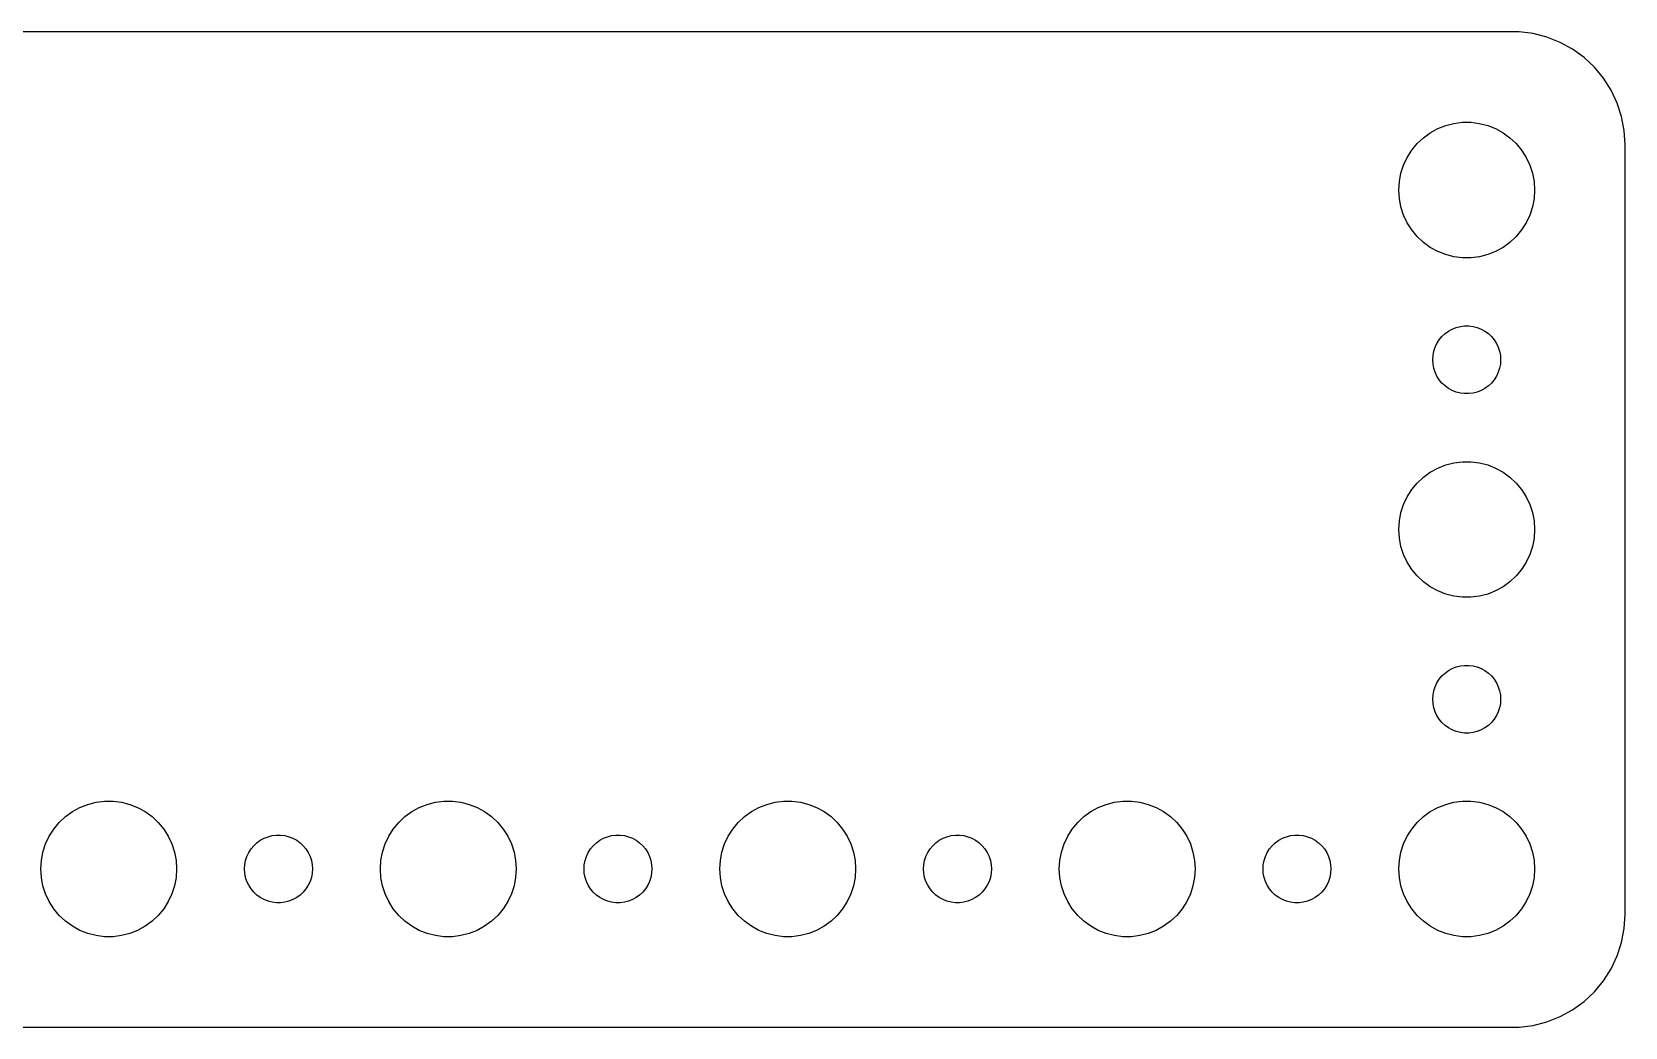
# Model space of a CAD drawing. Header units: metres. Extents: x -67 to 67, y 32 to 130.
# Drawn here: x -3.4 to 67, y 32 to 76 of the extents above; entities that cross this region are included whole.
import ezdxf

# ---------------------------------------------------------------- set-up
doc = ezdxf.new("R2010")
doc.units = ezdxf.units.M

msp = doc.modelspace()

# ---------------------------------------------------------------- linework, layer by layer
for p, q in [((62.3139, 75.9901), (-62.3139, 75.9901)), ((62.9369, 75.9114), (62.3139, 75.9901)), ((63.5451, 75.7553), (62.9369, 75.9114)), ((64.1289, 75.5241), (63.5451, 75.7553)), ((64.6791, 75.2216), (64.1289, 75.5241)), ((65.1871, 74.8526), (64.6791, 75.2216)), ((65.6448, 74.4227), (65.1871, 74.8526)), ((66.0451, 73.9389), (65.6448, 74.4227)), ((66.3815, 73.4088), (66.0451, 73.9389)), ((66.6489, 72.8406), (66.3815, 73.4088)), ((66.8429, 72.2434), (66.6489, 72.8406)), ((58.7227, 71.7145), (59.0729, 71.8532)), ((59.0729, 71.8532), (59.4379, 71.9469)), ((59.4379, 71.9469), (59.8116, 71.9941)), ((59.8116, 71.9941), (60.1884, 71.9941)), ((60.1884, 71.9941), (60.5621, 71.9469)), ((60.5621, 71.9469), (60.927, 71.8532)), ((60.927, 71.8532), (61.2773, 71.7145)), ((66.9606, 71.6267), (66.8429, 72.2434)), ((57.8131, 71.0536), (58.0877, 71.3115)), ((58.0877, 71.3115), (58.3925, 71.533)), ((58.3925, 71.533), (58.7227, 71.7145)), ((61.2773, 71.7145), (61.6075, 71.533)), ((61.6075, 71.533), (61.9123, 71.3115)), ((61.9123, 71.3115), (62.1869, 71.0536)), ((67, 71), (66.9606, 71.6267)), ((57.2107, 70.1044), (57.3711, 70.4453)), ((57.3711, 70.4453), (57.5729, 70.7634)), ((57.5729, 70.7634), (57.8131, 71.0536)), ((62.1869, 71.0536), (62.427, 70.7634)), ((62.427, 70.7634), (62.6289, 70.4453)), ((62.6289, 70.4453), (62.7893, 70.1044)), ((67, 37), (67, 71)), ((57.0237, 69.376), (57.0942, 69.7461)), ((57.0942, 69.7461), (57.2107, 70.1044)), ((62.7893, 70.1044), (62.9057, 69.7461)), ((62.9057, 69.7461), (62.9763, 69.376)), ((57, 69), (57.0237, 69.376)), ((57.0237, 68.624), (57, 69)), ((62.9763, 69.376), (63, 69)), ((63, 69), (62.9763, 68.624)), ((57.0942, 68.2539), (57.0237, 68.624)), ((62.9763, 68.624), (62.9057, 68.2539)), ((57.2107, 67.8956), (57.0942, 68.2539)), ((57.3711, 67.5547), (57.2107, 67.8956)), ((62.7893, 67.8956), (62.6289, 67.5547)), ((62.9057, 68.2539), (62.7893, 67.8956)), ((57.5729, 67.2366), (57.3711, 67.5547)), ((57.8131, 66.9464), (57.5729, 67.2366)), ((58.0877, 66.6884), (57.8131, 66.9464)), ((62.1869, 66.9464), (61.9123, 66.6884)), ((62.427, 67.2366), (62.1869, 66.9464)), ((62.6289, 67.5547), (62.427, 67.2366)), ((58.3925, 66.467), (58.0877, 66.6884)), ((58.7227, 66.2855), (58.3925, 66.467)), ((59.0729, 66.1468), (58.7227, 66.2855)), ((61.2773, 66.2855), (60.927, 66.1468)), ((61.6075, 66.467), (61.2773, 66.2855)), ((61.9123, 66.6884), (61.6075, 66.467)), ((59.4379, 66.0531), (59.0729, 66.1468)), ((59.8116, 66.0059), (59.4379, 66.0531)), ((60.1884, 66.0059), (59.8116, 66.0059)), ((60.5621, 66.0531), (60.1884, 66.0059)), ((60.927, 66.1468), (60.5621, 66.0531)), ((58.9065, 62.5268), (59.0439, 62.6558)), ((59.0439, 62.6558), (59.1963, 62.7665)), ((59.1963, 62.7665), (59.3613, 62.8572)), ((59.3613, 62.8572), (59.5365, 62.9266)), ((59.5365, 62.9266), (59.7189, 62.9734)), ((59.7189, 62.9734), (59.9058, 62.997)), ((59.9058, 62.997), (60.0942, 62.997)), ((60.0942, 62.997), (60.2811, 62.9734)), ((60.2811, 62.9734), (60.4635, 62.9266)), ((60.4635, 62.9266), (60.6387, 62.8572)), ((60.6387, 62.8572), (60.8037, 62.7665)), ((60.8037, 62.7665), (60.9561, 62.6558)), ((60.9561, 62.6558), (61.0934, 62.5268)), ((58.5471, 61.873), (58.6053, 62.0522)), ((58.6053, 62.0522), (58.6855, 62.2226)), ((58.6855, 62.2226), (58.7865, 62.3817)), ((58.7865, 62.3817), (58.9065, 62.5268)), ((61.0934, 62.5268), (61.2135, 62.3817)), ((61.2135, 62.3817), (61.3145, 62.2226)), ((61.3145, 62.2226), (61.3947, 62.0522)), ((61.3947, 62.0522), (61.4529, 61.873)), ((58.5, 61.5), (58.5118, 61.688)), ((58.5118, 61.312), (58.5, 61.5)), ((58.5118, 61.688), (58.5471, 61.873)), ((58.5471, 61.127), (58.5118, 61.312)), ((61.4529, 61.873), (61.4882, 61.688)), ((61.4882, 61.312), (61.4529, 61.127)), ((61.4882, 61.688), (61.5, 61.5)), ((61.5, 61.5), (61.4882, 61.312)), ((58.6053, 60.9478), (58.5471, 61.127)), ((58.6855, 60.7774), (58.6053, 60.9478)), ((58.7865, 60.6183), (58.6855, 60.7774)), ((58.9065, 60.4732), (58.7865, 60.6183)), ((61.2135, 60.6183), (61.0934, 60.4732)), ((61.3145, 60.7774), (61.2135, 60.6183)), ((61.3947, 60.9478), (61.3145, 60.7774)), ((61.4529, 61.127), (61.3947, 60.9478)), ((59.0439, 60.3442), (58.9065, 60.4732)), ((59.1963, 60.2335), (59.0439, 60.3442)), ((59.3613, 60.1427), (59.1963, 60.2335)), ((59.5365, 60.0734), (59.3613, 60.1427)), ((59.7189, 60.0266), (59.5365, 60.0734)), ((59.9058, 60.0029), (59.7189, 60.0266)), ((60.0942, 60.0029), (59.9058, 60.0029)), ((60.2811, 60.0266), (60.0942, 60.0029)), ((60.4635, 60.0734), (60.2811, 60.0266)), ((60.6387, 60.1427), (60.4635, 60.0734)), ((60.8037, 60.2335), (60.6387, 60.1427)), ((60.9561, 60.3442), (60.8037, 60.2335)), ((61.0934, 60.4732), (60.9561, 60.3442)), ((58.0877, 56.3115), (58.3925, 56.533)), ((58.3925, 56.533), (58.7227, 56.7145)), ((58.7227, 56.7145), (59.0729, 56.8532)), ((59.0729, 56.8532), (59.4379, 56.9469)), ((59.4379, 56.9469), (59.8116, 56.9941)), ((59.8116, 56.9941), (60.1884, 56.9941)), ((60.1884, 56.9941), (60.5621, 56.9469)), ((60.5621, 56.9469), (60.927, 56.8532)), ((60.927, 56.8532), (61.2773, 56.7145)), ((61.2773, 56.7145), (61.6075, 56.533)), ((61.6075, 56.533), (61.9123, 56.3115)), ((57.3711, 55.4453), (57.5729, 55.7634)), ((57.5729, 55.7634), (57.8131, 56.0536)), ((57.8131, 56.0536), (58.0877, 56.3115)), ((61.9123, 56.3115), (62.1869, 56.0536)), ((62.1869, 56.0536), (62.427, 55.7634)), ((62.427, 55.7634), (62.6289, 55.4453)), ((57.0942, 54.7461), (57.2107, 55.1044)), ((57.2107, 55.1044), (57.3711, 55.4453)), ((62.6289, 55.4453), (62.7893, 55.1044)), ((62.7893, 55.1044), (62.9057, 54.7461)), ((57, 54), (57.0237, 54.376)), ((57.0237, 54.376), (57.0942, 54.7461)), ((62.9057, 54.7461), (62.9763, 54.376)), ((62.9763, 54.376), (63, 54)), ((57.0237, 53.624), (57, 54)), ((57.0942, 53.2539), (57.0237, 53.624)), ((62.9763, 53.624), (62.9057, 53.2539)), ((63, 54), (62.9763, 53.624)), ((57.2107, 52.8956), (57.0942, 53.2539)), ((57.3711, 52.5547), (57.2107, 52.8956)), ((62.7893, 52.8956), (62.6289, 52.5547)), ((62.9057, 53.2539), (62.7893, 52.8956)), ((57.5729, 52.2366), (57.3711, 52.5547)), ((57.8131, 51.9464), (57.5729, 52.2366)), ((62.427, 52.2366), (62.1869, 51.9464)), ((62.6289, 52.5547), (62.427, 52.2366)), ((58.0877, 51.6885), (57.8131, 51.9464)), ((58.3925, 51.467), (58.0877, 51.6885)), ((58.7227, 51.2855), (58.3925, 51.467)), ((61.6075, 51.467), (61.2773, 51.2855)), ((61.9123, 51.6885), (61.6075, 51.467)), ((62.1869, 51.9464), (61.9123, 51.6885)), ((59.0729, 51.1468), (58.7227, 51.2855)), ((59.4379, 51.0531), (59.0729, 51.1468)), ((59.8116, 51.0059), (59.4379, 51.0531)), ((60.1884, 51.0059), (59.8116, 51.0059)), ((60.5621, 51.0531), (60.1884, 51.0059)), ((60.927, 51.1468), (60.5621, 51.0531)), ((61.2773, 51.2855), (60.927, 51.1468)), ((59.3613, 47.8573), (59.5365, 47.9266)), ((59.5365, 47.9266), (59.7189, 47.9734)), ((59.7189, 47.9734), (59.9058, 47.9971)), ((59.9058, 47.9971), (60.0942, 47.9971)), ((60.0942, 47.9971), (60.2811, 47.9734)), ((60.2811, 47.9734), (60.4635, 47.9266)), ((60.4635, 47.9266), (60.6387, 47.8573)), ((58.6053, 47.0522), (58.6855, 47.2226)), ((58.6855, 47.2226), (58.7865, 47.3817)), ((58.7865, 47.3817), (58.9065, 47.5268)), ((58.9065, 47.5268), (59.0439, 47.6558)), ((59.0439, 47.6558), (59.1963, 47.7665)), ((59.1963, 47.7665), (59.3613, 47.8573)), ((60.6387, 47.8573), (60.8037, 47.7665)), ((60.8037, 47.7665), (60.9561, 47.6558)), ((60.9561, 47.6558), (61.0934, 47.5268)), ((61.0934, 47.5268), (61.2135, 47.3817)), ((61.2135, 47.3817), (61.3145, 47.2226)), ((61.3145, 47.2226), (61.3947, 47.0522)), ((58.5, 46.5), (58.5118, 46.688)), ((58.5118, 46.312), (58.5, 46.5)), ((58.5118, 46.688), (58.5471, 46.873)), ((58.5471, 46.873), (58.6053, 47.0522)), ((61.3947, 47.0522), (61.4529, 46.873)), ((61.4529, 46.873), (61.4882, 46.688)), ((61.4882, 46.688), (61.5, 46.5)), ((61.5, 46.5), (61.4882, 46.312)), ((58.5471, 46.127), (58.5118, 46.312)), ((58.6053, 45.9478), (58.5471, 46.127)), ((58.6855, 45.7774), (58.6053, 45.9478)), ((58.7865, 45.6183), (58.6855, 45.7774)), ((61.3145, 45.7774), (61.2135, 45.6183)), ((61.3947, 45.9478), (61.3145, 45.7774)), ((61.4529, 46.127), (61.3947, 45.9478)), ((61.4882, 46.312), (61.4529, 46.127)), ((58.9065, 45.4732), (58.7865, 45.6183)), ((59.0439, 45.3442), (58.9065, 45.4732)), ((59.1963, 45.2335), (59.0439, 45.3442)), ((59.3613, 45.1428), (59.1963, 45.2335)), ((59.5365, 45.0734), (59.3613, 45.1428)), ((59.7189, 45.0266), (59.5365, 45.0734)), ((60.4635, 45.0734), (60.2811, 45.0266)), ((60.6387, 45.1428), (60.4635, 45.0734)), ((60.8037, 45.2335), (60.6387, 45.1428)), ((60.9561, 45.3442), (60.8037, 45.2335)), ((61.0934, 45.4732), (60.9561, 45.3442)), ((61.2135, 45.6183), (61.0934, 45.4732)), ((59.9058, 45.003), (59.7189, 45.0266)), ((60.0942, 45.003), (59.9058, 45.003)), ((60.2811, 45.0266), (60.0942, 45.003)), ((-1.60747, 41.533), (-1.27733, 41.7145)), ((-1.27733, 41.7145), (-0.92705, 41.8532)), ((-0.92705, 41.8532), (-0.56213, 41.9469)), ((-0.56213, 41.9469), (-0.18837, 41.9941)), ((-0.18837, 41.9941), (0.18837, 41.9941)), ((0.18837, 41.9941), (0.56213, 41.9469)), ((0.56213, 41.9469), (0.92705, 41.8532)), ((0.92705, 41.8532), (1.27733, 41.7145)), ((1.27733, 41.7145), (1.60747, 41.533)), ((13.3925, 41.533), (13.7227, 41.7145)), ((13.7227, 41.7145), (14.0729, 41.8532)), ((14.0729, 41.8532), (14.4379, 41.9469)), ((14.4379, 41.9469), (14.8116, 41.9941)), ((14.8116, 41.9941), (15.1884, 41.9941)), ((15.1884, 41.9941), (15.5621, 41.9469)), ((15.5621, 41.9469), (15.927, 41.8532)), ((15.927, 41.8532), (16.2773, 41.7145)), ((16.2773, 41.7145), (16.6075, 41.533)), ((28.3925, 41.533), (28.7227, 41.7145)), ((28.7227, 41.7145), (29.0729, 41.8532)), ((29.0729, 41.8532), (29.4379, 41.9469)), ((29.4379, 41.9469), (29.8116, 41.9941)), ((29.8116, 41.9941), (30.1884, 41.9941)), ((30.1884, 41.9941), (30.5621, 41.9469)), ((30.5621, 41.9469), (30.927, 41.8532)), ((30.927, 41.8532), (31.2773, 41.7145)), ((31.2773, 41.7145), (31.6075, 41.533)), ((43.3925, 41.533), (43.7227, 41.7145)), ((43.7227, 41.7145), (44.0729, 41.8532)), ((44.0729, 41.8532), (44.4379, 41.9469)), ((44.4379, 41.9469), (44.8116, 41.9941)), ((44.8116, 41.9941), (45.1884, 41.9941)), ((45.1884, 41.9941), (45.5621, 41.9469)), ((45.5621, 41.9469), (45.927, 41.8532)), ((45.927, 41.8532), (46.2773, 41.7145)), ((46.2773, 41.7145), (46.6075, 41.533)), ((58.3925, 41.533), (58.7227, 41.7145)), ((58.7227, 41.7145), (59.0729, 41.8532)), ((59.0729, 41.8532), (59.4379, 41.9469)), ((59.4379, 41.9469), (59.8116, 41.9941)), ((59.8116, 41.9941), (60.1884, 41.9941)), ((60.1884, 41.9941), (60.5621, 41.9469)), ((60.5621, 41.9469), (60.927, 41.8532)), ((60.927, 41.8532), (61.2773, 41.7145)), ((61.2773, 41.7145), (61.6075, 41.533)), ((-2.42705, 40.7634), (-2.1869, 41.0536)), ((-2.1869, 41.0536), (-1.91226, 41.3116)), ((-1.91226, 41.3116), (-1.60747, 41.533)), ((1.60747, 41.533), (1.91226, 41.3116)), ((1.91226, 41.3116), (2.1869, 41.0536)), ((2.1869, 41.0536), (2.42705, 40.7634)), ((12.5729, 40.7634), (12.8131, 41.0536)), ((12.8131, 41.0536), (13.0877, 41.3116)), ((13.0877, 41.3116), (13.3925, 41.533)), ((16.6075, 41.533), (16.9123, 41.3116)), ((16.9123, 41.3116), (17.1869, 41.0536)), ((17.1869, 41.0536), (17.427, 40.7634)), ((27.5729, 40.7634), (27.8131, 41.0536)), ((27.8131, 41.0536), (28.0877, 41.3116)), ((28.0877, 41.3116), (28.3925, 41.533)), ((31.6075, 41.533), (31.9123, 41.3116)), ((31.9123, 41.3116), (32.1869, 41.0536)), ((32.1869, 41.0536), (32.427, 40.7634)), ((42.5729, 40.7634), (42.8131, 41.0536)), ((42.8131, 41.0536), (43.0877, 41.3116)), ((43.0877, 41.3116), (43.3925, 41.533)), ((46.6075, 41.533), (46.9123, 41.3116)), ((46.9123, 41.3116), (47.1869, 41.0536)), ((47.1869, 41.0536), (47.427, 40.7634)), ((57.5729, 40.7634), (57.8131, 41.0536)), ((57.8131, 41.0536), (58.0877, 41.3116)), ((58.0877, 41.3116), (58.3925, 41.533)), ((61.6075, 41.533), (61.9123, 41.3116)), ((61.9123, 41.3116), (62.1869, 41.0536)), ((62.1869, 41.0536), (62.427, 40.7634)), ((-2.78932, 40.1044), (-2.62891, 40.4453)), ((-2.62891, 40.4453), (-2.42705, 40.7634)), ((2.42705, 40.7634), (2.62891, 40.4453)), ((2.62891, 40.4453), (2.78932, 40.1044)), ((6.40654, 40.0268), (6.54385, 40.1558)), ((6.54385, 40.1558), (6.69626, 40.2665)), ((6.69626, 40.2665), (6.86133, 40.3573)), ((6.86133, 40.3573), (7.03647, 40.4266)), ((7.03647, 40.4266), (7.21892, 40.4734)), ((7.21892, 40.4734), (7.40581, 40.4971)), ((7.40581, 40.4971), (7.59418, 40.4971)), ((7.59418, 40.4971), (7.78107, 40.4734)), ((7.78107, 40.4734), (7.96352, 40.4266)), ((7.96352, 40.4266), (8.13866, 40.3573)), ((8.13866, 40.3573), (8.30373, 40.2665)), ((8.30373, 40.2665), (8.45613, 40.1558)), ((8.45613, 40.1558), (8.59344, 40.0268)), ((12.2107, 40.1044), (12.3711, 40.4453)), ((12.3711, 40.4453), (12.5729, 40.7634)), ((17.427, 40.7634), (17.6289, 40.4453)), ((17.6289, 40.4453), (17.7893, 40.1044)), ((21.4065, 40.0268), (21.5439, 40.1558)), ((21.5439, 40.1558), (21.6963, 40.2665)), ((21.6963, 40.2665), (21.8613, 40.3573)), ((21.8613, 40.3573), (22.0365, 40.4266)), ((22.0365, 40.4266), (22.2189, 40.4734)), ((22.2189, 40.4734), (22.4058, 40.4971)), ((22.4058, 40.4971), (22.5942, 40.4971)), ((22.5942, 40.4971), (22.7811, 40.4734)), ((22.7811, 40.4734), (22.9635, 40.4266)), ((22.9635, 40.4266), (23.1387, 40.3573)), ((23.1387, 40.3573), (23.3037, 40.2665)), ((23.3037, 40.2665), (23.4561, 40.1558)), ((23.4561, 40.1558), (23.5934, 40.0268)), ((27.2107, 40.1044), (27.3711, 40.4453)), ((27.3711, 40.4453), (27.5729, 40.7634)), ((32.427, 40.7634), (32.6289, 40.4453)), ((32.6289, 40.4453), (32.7893, 40.1044)), ((36.4065, 40.0268), (36.5439, 40.1558)), ((36.5439, 40.1558), (36.6963, 40.2665)), ((36.6963, 40.2665), (36.8613, 40.3573)), ((36.8613, 40.3573), (37.0365, 40.4266)), ((37.0365, 40.4266), (37.2189, 40.4734)), ((37.2189, 40.4734), (37.4058, 40.4971)), ((37.4058, 40.4971), (37.5942, 40.4971)), ((37.5942, 40.4971), (37.7811, 40.4734)), ((37.7811, 40.4734), (37.9635, 40.4266)), ((37.9635, 40.4266), (38.1387, 40.3573)), ((38.1387, 40.3573), (38.3037, 40.2665)), ((38.3037, 40.2665), (38.4561, 40.1558)), ((38.4561, 40.1558), (38.5934, 40.0268)), ((42.2107, 40.1044), (42.3711, 40.4453)), ((42.3711, 40.4453), (42.5729, 40.7634)), ((47.427, 40.7634), (47.6289, 40.4453)), ((47.6289, 40.4453), (47.7893, 40.1044)), ((51.4065, 40.0268), (51.5439, 40.1558)), ((51.5439, 40.1558), (51.6963, 40.2665)), ((51.6963, 40.2665), (51.8613, 40.3573)), ((51.8613, 40.3573), (52.0365, 40.4266)), ((52.0365, 40.4266), (52.2189, 40.4734)), ((52.2189, 40.4734), (52.4058, 40.4971)), ((52.4058, 40.4971), (52.5942, 40.4971)), ((52.5942, 40.4971), (52.7811, 40.4734)), ((52.7811, 40.4734), (52.9635, 40.4266)), ((52.9635, 40.4266), (53.1387, 40.3573)), ((53.1387, 40.3573), (53.3037, 40.2665)), ((53.3037, 40.2665), (53.4561, 40.1558)), ((53.4561, 40.1558), (53.5934, 40.0268)), ((57.2107, 40.1044), (57.3711, 40.4453)), ((57.3711, 40.4453), (57.5729, 40.7634)), ((62.427, 40.7634), (62.6289, 40.4453)), ((62.6289, 40.4453), (62.7893, 40.1044)), ((-2.97633, 39.376), (-2.90575, 39.7461)), ((-2.90575, 39.7461), (-2.78932, 40.1044)), ((2.78932, 40.1044), (2.90575, 39.7461)), ((2.90575, 39.7461), (2.97633, 39.376)), ((6.04712, 39.373), (6.10533, 39.5522)), ((6.10533, 39.5522), (6.18553, 39.7226)), ((6.18553, 39.7226), (6.28647, 39.8817)), ((6.28647, 39.8817), (6.40654, 40.0268)), ((8.59344, 40.0268), (8.71352, 39.8817)), ((8.71352, 39.8817), (8.81445, 39.7226)), ((8.81445, 39.7226), (8.89465, 39.5522)), ((8.89465, 39.5522), (8.95287, 39.373)), ((12.0237, 39.376), (12.0942, 39.7461)), ((12.0942, 39.7461), (12.2107, 40.1044)), ((17.7893, 40.1044), (17.9057, 39.7461)), ((17.9057, 39.7461), (17.9763, 39.376)), ((21.0471, 39.373), (21.1053, 39.5522)), ((21.1053, 39.5522), (21.1855, 39.7226)), ((21.1855, 39.7226), (21.2865, 39.8817)), ((21.2865, 39.8817), (21.4065, 40.0268)), ((23.5934, 40.0268), (23.7135, 39.8817)), ((23.7135, 39.8817), (23.8145, 39.7226)), ((23.8145, 39.7226), (23.8947, 39.5522)), ((23.8947, 39.5522), (23.9529, 39.373)), ((27.0237, 39.376), (27.0942, 39.7461)), ((27.0942, 39.7461), (27.2107, 40.1044)), ((32.7893, 40.1044), (32.9057, 39.7461)), ((32.9057, 39.7461), (32.9763, 39.376)), ((36.0471, 39.373), (36.1053, 39.5522)), ((36.1053, 39.5522), (36.1855, 39.7226)), ((36.1855, 39.7226), (36.2865, 39.8817)), ((36.2865, 39.8817), (36.4065, 40.0268)), ((38.5934, 40.0268), (38.7135, 39.8817)), ((38.7135, 39.8817), (38.8145, 39.7226)), ((38.8145, 39.7226), (38.8947, 39.5522)), ((38.8947, 39.5522), (38.9529, 39.373)), ((42.0237, 39.376), (42.0942, 39.7461)), ((42.0942, 39.7461), (42.2107, 40.1044)), ((47.7893, 40.1044), (47.9057, 39.7461)), ((47.9057, 39.7461), (47.9763, 39.376)), ((51.0471, 39.373), (51.1053, 39.5522)), ((51.1053, 39.5522), (51.1855, 39.7226)), ((51.1855, 39.7226), (51.2865, 39.8817)), ((51.2865, 39.8817), (51.4065, 40.0268)), ((53.5934, 40.0268), (53.7135, 39.8817)), ((53.7135, 39.8817), (53.8145, 39.7226)), ((53.8145, 39.7226), (53.8947, 39.5522)), ((53.8947, 39.5522), (53.9529, 39.373)), ((57.0237, 39.376), (57.0942, 39.7461)), ((57.0942, 39.7461), (57.2107, 40.1044)), ((62.7893, 40.1044), (62.9057, 39.7461)), ((62.9057, 39.7461), (62.9763, 39.376)), ((-3, 39), (-2.97633, 39.376)), ((-2.97633, 38.624), (-3, 39)), ((2.97633, 39.376), (3, 39)), ((3, 39), (2.97633, 38.624)), ((6, 39), (6.01183, 39.188)), ((6.01183, 38.812), (6, 39)), ((6.01183, 39.188), (6.04712, 39.373)), ((6.04712, 38.627), (6.01183, 38.812)), ((8.95287, 39.373), (8.98816, 39.188)), ((8.98816, 38.812), (8.95287, 38.627)), ((8.98816, 39.188), (9, 39)), ((9, 39), (8.98816, 38.812)), ((12, 39), (12.0237, 39.376)), ((12.0237, 38.624), (12, 39)), ((17.9763, 39.376), (18, 39)), ((18, 39), (17.9763, 38.624)), ((21, 39), (21.0118, 39.188)), ((21.0118, 38.812), (21, 39)), ((21.0118, 39.188), (21.0471, 39.373)), ((21.0471, 38.627), (21.0118, 38.812)), ((23.9529, 39.373), (23.9882, 39.188)), ((23.9882, 38.812), (23.9529, 38.627)), ((23.9882, 39.188), (24, 39)), ((24, 39), (23.9882, 38.812)), ((27, 39), (27.0237, 39.376)), ((27.0237, 38.624), (27, 39)), ((32.9763, 39.376), (33, 39)), ((33, 39), (32.9763, 38.624)), ((36, 39), (36.0118, 39.188)), ((36.0118, 38.812), (36, 39)), ((36.0118, 39.188), (36.0471, 39.373)), ((36.0471, 38.627), (36.0118, 38.812)), ((38.9529, 39.373), (38.9882, 39.188)), ((38.9882, 38.812), (38.9529, 38.627)), ((38.9882, 39.188), (39, 39)), ((39, 39), (38.9882, 38.812)), ((42, 39), (42.0237, 39.376)), ((42.0237, 38.624), (42, 39)), ((47.9763, 39.376), (48, 39)), ((48, 39), (47.9763, 38.624)), ((51, 39), (51.0118, 39.188)), ((51.0118, 38.812), (51, 39)), ((51.0118, 39.188), (51.0471, 39.373)), ((51.0471, 38.627), (51.0118, 38.812)), ((53.9529, 39.373), (53.9882, 39.188)), ((53.9882, 38.812), (53.9529, 38.627)), ((53.9882, 39.188), (54, 39)), ((54, 39), (53.9882, 38.812)), ((57, 39), (57.0237, 39.376)), ((57.0237, 38.624), (57, 39)), ((62.9763, 39.376), (63, 39)), ((63, 39), (62.9763, 38.624)), ((-2.90575, 38.2539), (-2.97633, 38.624)), ((-2.78932, 37.8956), (-2.90575, 38.2539)), ((2.90575, 38.2539), (2.78932, 37.8956)), ((2.97633, 38.624), (2.90575, 38.2539)), ((6.10533, 38.4478), (6.04712, 38.627)), ((6.18553, 38.2774), (6.10533, 38.4478)), ((6.28647, 38.1183), (6.18553, 38.2774)), ((6.40654, 37.9732), (6.28647, 38.1183)), ((8.71352, 38.1183), (8.59344, 37.9732)), ((8.81445, 38.2774), (8.71352, 38.1183)), ((8.89465, 38.4478), (8.81445, 38.2774)), ((8.95287, 38.627), (8.89465, 38.4478)), ((12.0942, 38.2539), (12.0237, 38.624)), ((12.2107, 37.8956), (12.0942, 38.2539)), ((17.9057, 38.2539), (17.7893, 37.8956)), ((17.9763, 38.624), (17.9057, 38.2539)), ((21.1053, 38.4478), (21.0471, 38.627)), ((21.1855, 38.2774), (21.1053, 38.4478)), ((21.2865, 38.1183), (21.1855, 38.2774)), ((21.4065, 37.9732), (21.2865, 38.1183)), ((23.7135, 38.1183), (23.5934, 37.9732)), ((23.8145, 38.2774), (23.7135, 38.1183)), ((23.8947, 38.4478), (23.8145, 38.2774)), ((23.9529, 38.627), (23.8947, 38.4478)), ((27.0942, 38.2539), (27.0237, 38.624)), ((27.2107, 37.8956), (27.0942, 38.2539)), ((32.9057, 38.2539), (32.7893, 37.8956)), ((32.9763, 38.624), (32.9057, 38.2539)), ((36.1053, 38.4478), (36.0471, 38.627)), ((36.1855, 38.2774), (36.1053, 38.4478)), ((36.2865, 38.1183), (36.1855, 38.2774)), ((36.4065, 37.9732), (36.2865, 38.1183)), ((38.7135, 38.1183), (38.5934, 37.9732)), ((38.8145, 38.2774), (38.7135, 38.1183)), ((38.8947, 38.4478), (38.8145, 38.2774)), ((38.9529, 38.627), (38.8947, 38.4478)), ((42.0942, 38.2539), (42.0237, 38.624)), ((42.2107, 37.8956), (42.0942, 38.2539)), ((47.9057, 38.2539), (47.7893, 37.8956)), ((47.9763, 38.624), (47.9057, 38.2539)), ((51.1053, 38.4478), (51.0471, 38.627)), ((51.1855, 38.2774), (51.1053, 38.4478)), ((51.2865, 38.1183), (51.1855, 38.2774)), ((51.4065, 37.9732), (51.2865, 38.1183)), ((53.7135, 38.1183), (53.5934, 37.9732)), ((53.8145, 38.2774), (53.7135, 38.1183)), ((53.8947, 38.4478), (53.8145, 38.2774)), ((53.9529, 38.627), (53.8947, 38.4478)), ((57.0942, 38.2539), (57.0237, 38.624)), ((57.2107, 37.8956), (57.0942, 38.2539)), ((62.9057, 38.2539), (62.7893, 37.8956)), ((62.9763, 38.624), (62.9057, 38.2539)), ((-2.62891, 37.5547), (-2.78932, 37.8956)), ((-2.42705, 37.2366), (-2.62891, 37.5547)), ((2.62891, 37.5547), (2.42705, 37.2366)), ((2.78932, 37.8956), (2.62891, 37.5547)), ((6.54385, 37.8442), (6.40654, 37.9732)), ((6.69626, 37.7335), (6.54385, 37.8442)), ((6.86133, 37.6428), (6.69626, 37.7335)), ((7.03647, 37.5734), (6.86133, 37.6428)), ((7.21892, 37.5266), (7.03647, 37.5734)), ((7.40581, 37.503), (7.21892, 37.5266)), ((7.59418, 37.503), (7.40581, 37.503)), ((7.78107, 37.5266), (7.59418, 37.503)), ((7.96352, 37.5734), (7.78107, 37.5266)), ((8.13866, 37.6428), (7.96352, 37.5734)), ((8.30373, 37.7335), (8.13866, 37.6428)), ((8.45613, 37.8442), (8.30373, 37.7335)), ((8.59344, 37.9732), (8.45613, 37.8442)), ((12.3711, 37.5547), (12.2107, 37.8956)), ((12.5729, 37.2366), (12.3711, 37.5547)), ((17.6289, 37.5547), (17.427, 37.2366)), ((17.7893, 37.8956), (17.6289, 37.5547)), ((21.5439, 37.8442), (21.4065, 37.9732)), ((21.6963, 37.7335), (21.5439, 37.8442)), ((21.8613, 37.6428), (21.6963, 37.7335)), ((22.0365, 37.5734), (21.8613, 37.6428)), ((22.2189, 37.5266), (22.0365, 37.5734)), ((22.4058, 37.503), (22.2189, 37.5266)), ((22.5942, 37.503), (22.4058, 37.503)), ((22.7811, 37.5266), (22.5942, 37.503)), ((22.9635, 37.5734), (22.7811, 37.5266)), ((23.1387, 37.6428), (22.9635, 37.5734)), ((23.3037, 37.7335), (23.1387, 37.6428)), ((23.4561, 37.8442), (23.3037, 37.7335)), ((23.5934, 37.9732), (23.4561, 37.8442)), ((27.3711, 37.5547), (27.2107, 37.8956)), ((27.5729, 37.2366), (27.3711, 37.5547)), ((32.6289, 37.5547), (32.427, 37.2366)), ((32.7893, 37.8956), (32.6289, 37.5547)), ((36.5439, 37.8442), (36.4065, 37.9732)), ((36.6963, 37.7335), (36.5439, 37.8442)), ((36.8613, 37.6428), (36.6963, 37.7335)), ((37.0365, 37.5734), (36.8613, 37.6428)), ((37.2189, 37.5266), (37.0365, 37.5734)), ((37.4058, 37.503), (37.2189, 37.5266)), ((37.5942, 37.503), (37.4058, 37.503)), ((37.7811, 37.5266), (37.5942, 37.503)), ((37.9635, 37.5734), (37.7811, 37.5266)), ((38.1387, 37.6428), (37.9635, 37.5734)), ((38.3037, 37.7335), (38.1387, 37.6428)), ((38.4561, 37.8442), (38.3037, 37.7335)), ((38.5934, 37.9732), (38.4561, 37.8442)), ((42.3711, 37.5547), (42.2107, 37.8956)), ((42.5729, 37.2366), (42.3711, 37.5547)), ((47.6289, 37.5547), (47.427, 37.2366)), ((47.7893, 37.8956), (47.6289, 37.5547)), ((51.5439, 37.8442), (51.4065, 37.9732)), ((51.6963, 37.7335), (51.5439, 37.8442)), ((51.8613, 37.6428), (51.6963, 37.7335)), ((52.0365, 37.5734), (51.8613, 37.6428)), ((52.2189, 37.5266), (52.0365, 37.5734)), ((52.4058, 37.503), (52.2189, 37.5266)), ((52.5942, 37.503), (52.4058, 37.503)), ((52.7811, 37.5266), (52.5942, 37.503)), ((52.9635, 37.5734), (52.7811, 37.5266)), ((53.1387, 37.6428), (52.9635, 37.5734)), ((53.3037, 37.7335), (53.1387, 37.6428)), ((53.4561, 37.8442), (53.3037, 37.7335)), ((53.5934, 37.9732), (53.4561, 37.8442)), ((57.3711, 37.5547), (57.2107, 37.8956)), ((57.5729, 37.2366), (57.3711, 37.5547)), ((62.6289, 37.5547), (62.427, 37.2366)), ((62.7893, 37.8956), (62.6289, 37.5547)), ((-2.1869, 36.9464), (-2.42705, 37.2366)), ((-1.91226, 36.6885), (-2.1869, 36.9464)), ((-1.60747, 36.467), (-1.91226, 36.6885)), ((1.91226, 36.6885), (1.60747, 36.467)), ((2.1869, 36.9464), (1.91226, 36.6885)), ((2.42705, 37.2366), (2.1869, 36.9464)), ((12.8131, 36.9464), (12.5729, 37.2366)), ((13.0877, 36.6885), (12.8131, 36.9464)), ((13.3925, 36.467), (13.0877, 36.6885)), ((16.9123, 36.6885), (16.6075, 36.467)), ((17.1869, 36.9464), (16.9123, 36.6885)), ((17.427, 37.2366), (17.1869, 36.9464)), ((27.8131, 36.9464), (27.5729, 37.2366)), ((28.0877, 36.6885), (27.8131, 36.9464)), ((28.3925, 36.467), (28.0877, 36.6885)), ((31.9123, 36.6885), (31.6075, 36.467)), ((32.1869, 36.9464), (31.9123, 36.6885)), ((32.427, 37.2366), (32.1869, 36.9464)), ((42.8131, 36.9464), (42.5729, 37.2366)), ((43.0877, 36.6885), (42.8131, 36.9464)), ((43.3925, 36.467), (43.0877, 36.6885)), ((46.9123, 36.6885), (46.6075, 36.467)), ((47.1869, 36.9464), (46.9123, 36.6885)), ((47.427, 37.2366), (47.1869, 36.9464)), ((57.8131, 36.9464), (57.5729, 37.2366)), ((58.0877, 36.6885), (57.8131, 36.9464)), ((58.3925, 36.467), (58.0877, 36.6885)), ((61.9123, 36.6885), (61.6075, 36.467)), ((62.1869, 36.9464), (61.9123, 36.6885)), ((62.427, 37.2366), (62.1869, 36.9464)), ((66.9606, 36.3733), (67, 37)), ((-1.27733, 36.2855), (-1.60747, 36.467)), ((-0.92705, 36.1468), (-1.27733, 36.2855)), ((-0.56213, 36.0531), (-0.92705, 36.1468)), ((-0.18837, 36.0059), (-0.56213, 36.0531)), ((0.18837, 36.0059), (-0.18837, 36.0059)), ((0.56213, 36.0531), (0.18837, 36.0059)), ((0.92705, 36.1468), (0.56213, 36.0531)), ((1.27733, 36.2855), (0.92705, 36.1468)), ((1.60747, 36.467), (1.27733, 36.2855)), ((13.7227, 36.2855), (13.3925, 36.467)), ((14.0729, 36.1468), (13.7227, 36.2855)), ((14.4379, 36.0531), (14.0729, 36.1468)), ((14.8116, 36.0059), (14.4379, 36.0531)), ((15.1884, 36.0059), (14.8116, 36.0059)), ((15.5621, 36.0531), (15.1884, 36.0059)), ((15.927, 36.1468), (15.5621, 36.0531)), ((16.2773, 36.2855), (15.927, 36.1468)), ((16.6075, 36.467), (16.2773, 36.2855)), ((28.7227, 36.2855), (28.3925, 36.467)), ((29.0729, 36.1468), (28.7227, 36.2855)), ((29.4379, 36.0531), (29.0729, 36.1468)), ((29.8116, 36.0059), (29.4379, 36.0531)), ((30.1884, 36.0059), (29.8116, 36.0059)), ((30.5621, 36.0531), (30.1884, 36.0059)), ((30.927, 36.1468), (30.5621, 36.0531)), ((31.2773, 36.2855), (30.927, 36.1468)), ((31.6075, 36.467), (31.2773, 36.2855)), ((43.7227, 36.2855), (43.3925, 36.467)), ((44.0729, 36.1468), (43.7227, 36.2855)), ((44.4379, 36.0531), (44.0729, 36.1468)), ((44.8116, 36.0059), (44.4379, 36.0531)), ((45.1884, 36.0059), (44.8116, 36.0059)), ((45.5621, 36.0531), (45.1884, 36.0059)), ((45.927, 36.1468), (45.5621, 36.0531)), ((46.2773, 36.2855), (45.927, 36.1468)), ((46.6075, 36.467), (46.2773, 36.2855)), ((58.7227, 36.2855), (58.3925, 36.467)), ((59.0729, 36.1468), (58.7227, 36.2855)), ((59.4379, 36.0531), (59.0729, 36.1468)), ((59.8116, 36.0059), (59.4379, 36.0531)), ((60.1884, 36.0059), (59.8116, 36.0059)), ((60.5621, 36.0531), (60.1884, 36.0059)), ((60.927, 36.1468), (60.5621, 36.0531)), ((61.2773, 36.2855), (60.927, 36.1468)), ((61.6075, 36.467), (61.2773, 36.2855)), ((66.8429, 35.7566), (66.9606, 36.3733)), ((66.6489, 35.1594), (66.8429, 35.7566)), ((66.0451, 34.0611), (66.3815, 34.5912)), ((66.3815, 34.5912), (66.6489, 35.1594)), ((65.6448, 33.5773), (66.0451, 34.0611)), ((64.6791, 32.7784), (65.1871, 33.1474)), ((65.1871, 33.1474), (65.6448, 33.5773)), ((63.5451, 32.2447), (64.1289, 32.4759)), ((64.1289, 32.4759), (64.6791, 32.7784)), ((-62.3139, 32.0099), (62.3139, 32.0099)), ((62.3139, 32.0099), (62.9369, 32.0886)), ((62.9369, 32.0886), (63.5451, 32.2447))]:
    msp.add_line(p, q)

doc.saveas('drawing.dxf')
